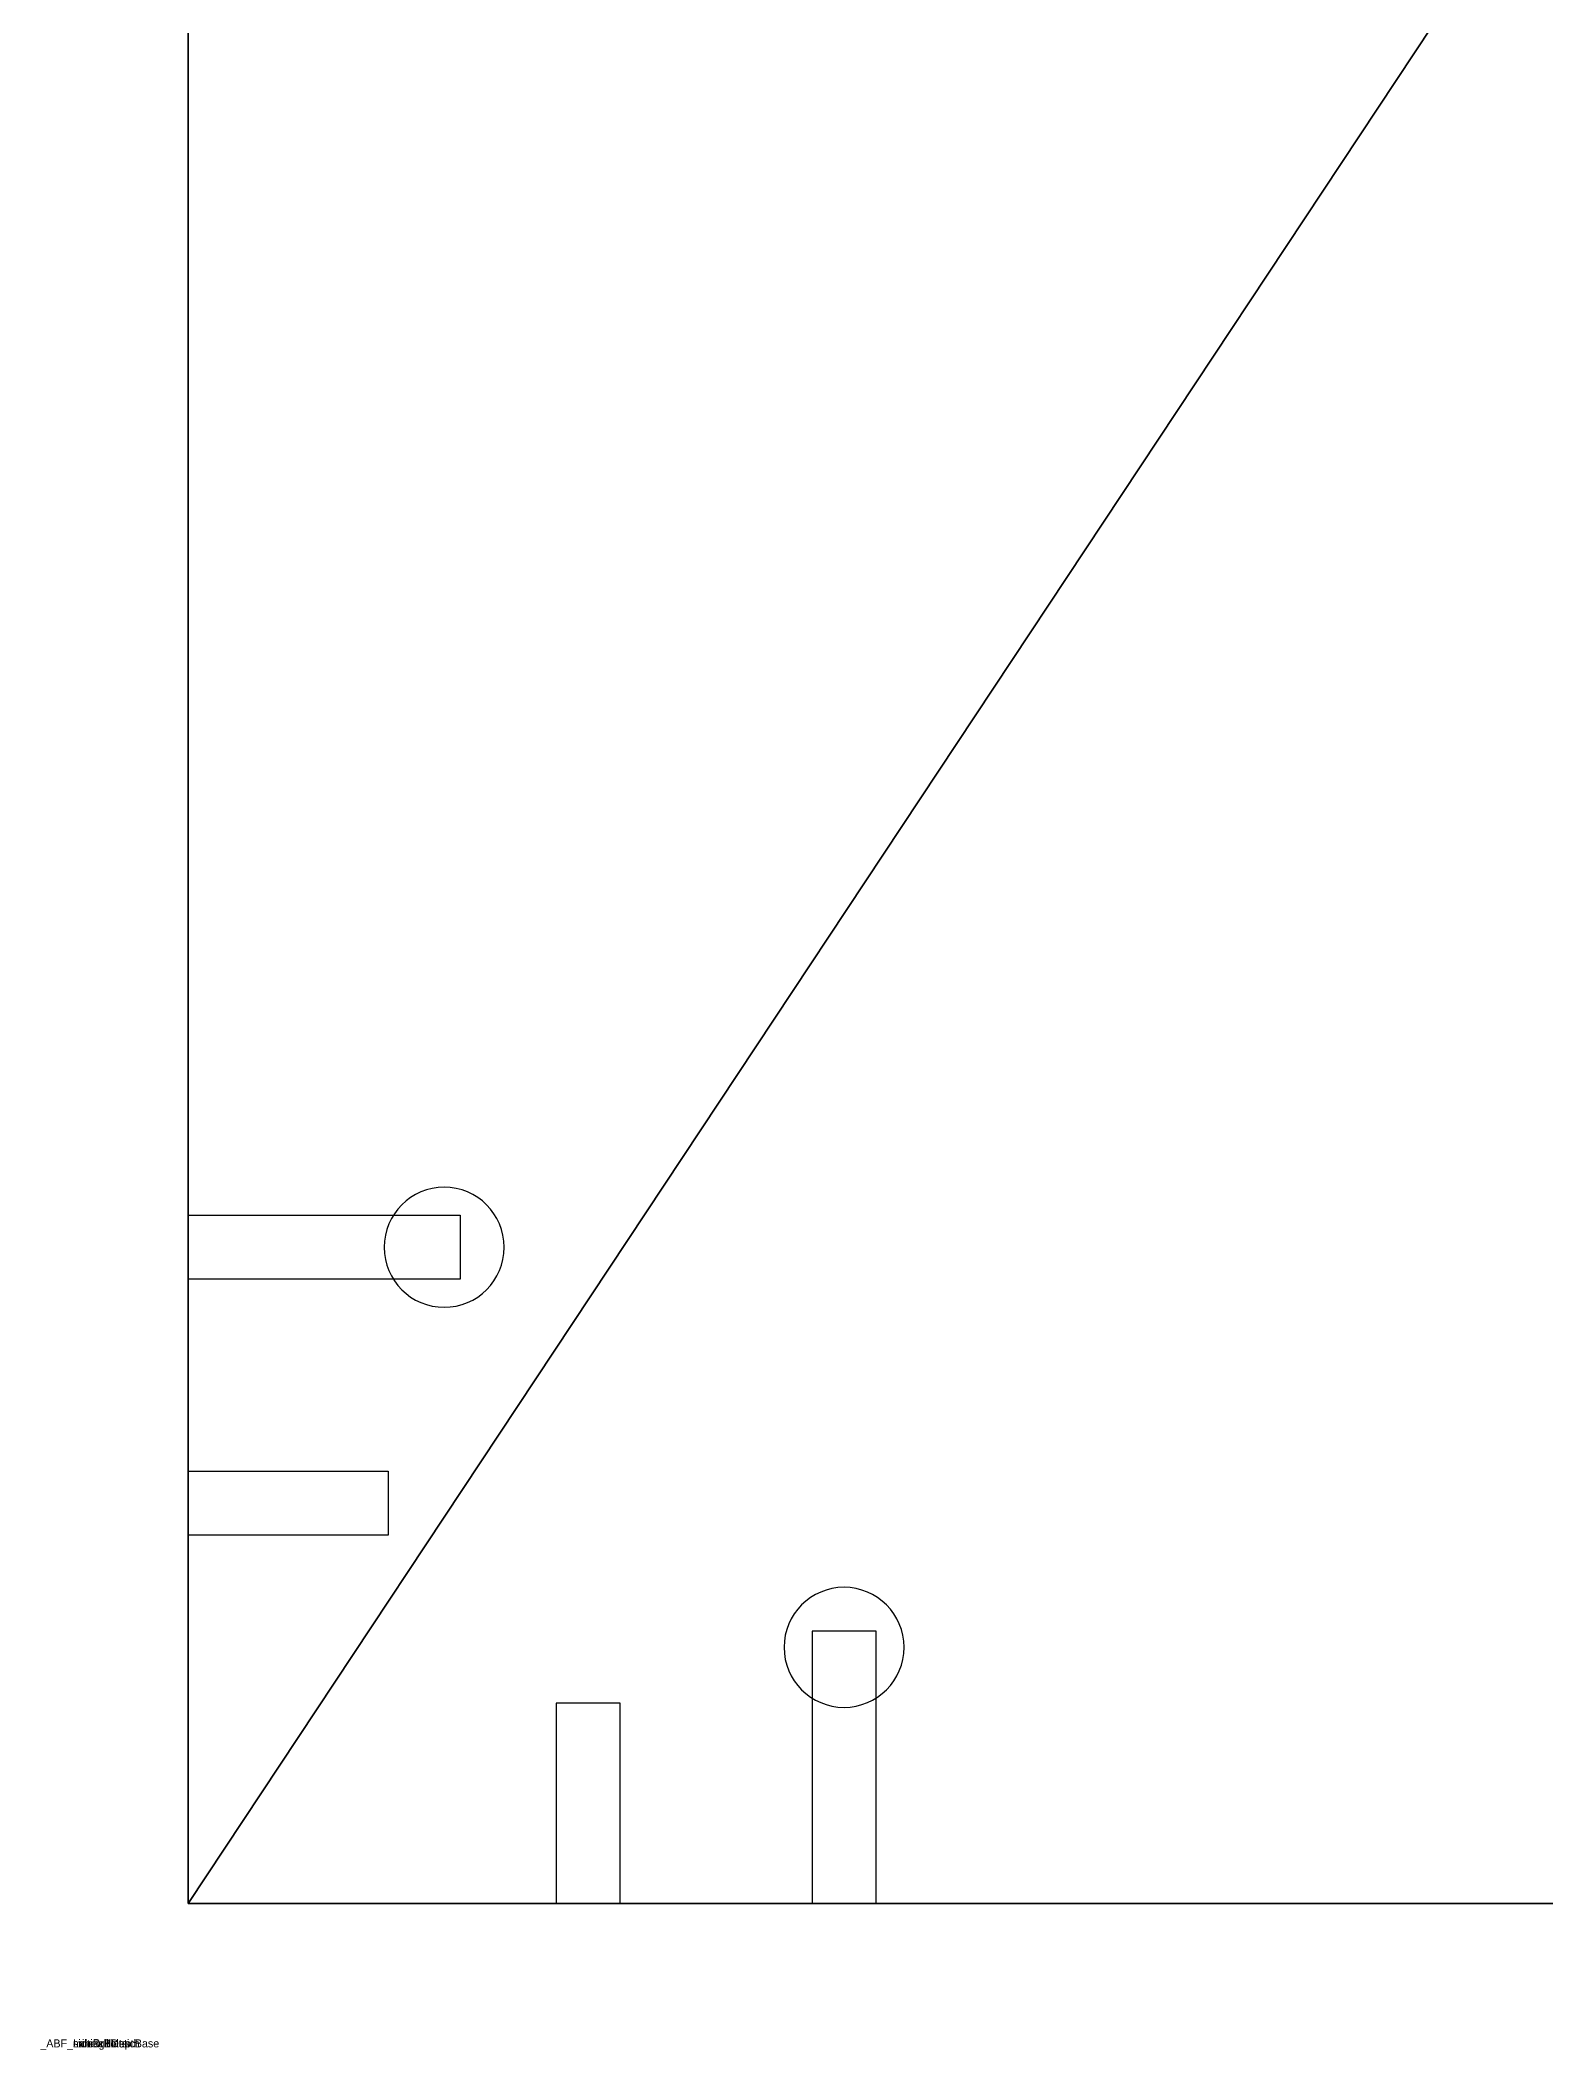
# Model space of a CAD drawing. Header units: millimetres. Extents: x -3498 to 36, y -676 to 1664.
# Drawn here: x -3497.5 to -3309.3, y -18.3 to 232.9 of the extents above; entities that cross this region are included whole.
import ezdxf

# ---------------------------------------------------------------- set-up
doc = ezdxf.new("R2010")
doc.units = ezdxf.units.MM
doc.header["$LTSCALE"] = 25.4
doc.layers.get('0').update_dxf_attribs({"true_color": 0xffffff})
for name, color, linetype, true_color in [('ABF-DSIDE-8', 32, 'Continuous', 0xcc5400), ('ABF_cuttingLines', 134, 'Continuous', 0x009987), ('ABF_Label', 36, 'Continuous', 0x664400), ('DEPTH11_5-$83204', 56, 'Continuous', 0x808014)]:
    doc.layers.add(name, color=color, linetype=linetype, true_color=true_color)

# ---------------------------------------------------------------- blocks, each defined once
blk = doc.blocks.new('Group55#1')
blk = doc.blocks.new('Group59#1')
blk = doc.blocks.new('Group63#1')
blk = doc.blocks.new('Group67#1')
blk = doc.blocks.new('Group71#1')
blk = doc.blocks.new('Group90#1')
blk = doc.blocks.new('Group92#1')
blk = doc.blocks.new('Group93#1')
blk = doc.blocks.new('Group94#1')
blk = doc.blocks.new('Group96#1')
blk = doc.blocks.new('Group97#1')
blk = doc.blocks.new('Group98#1')
blk = doc.blocks.new('Group100#1')
blk = doc.blocks.new('Group101#1')
blk = doc.blocks.new('Group102#1')
at = {"layer": 'DEPTH11_5-$83204', "color": 0}
blk.add_circle((-32, 32), 7.5, dxfattribs=at)
blk = doc.blocks.new('Group104#1')
at = {"layer": 'ABF-DSIDE-8', "color": 0, "extrusion": (0, 1, 0)}
for centre in [(32, -9), (0, -9)]:
    blk.add_circle(centre, 4, dxfattribs=at)
blk = doc.blocks.new('Group105#1')
at = {"layer": 'ABF-DSIDE-8', "color": 0}
for points in [[(-36, 0, 0), (-36, 34, 0), (-28, 34, 0), (-28, 0, 0), (-36, 0, 0)], [(-4, 0, 0), (-4, 25, 0), (4, 25, 0), (4, 0, 0), (-4, 0, 0)]]:
    blk.add_polyline3d(points, close=True, dxfattribs=at)
blk = doc.blocks.new('Group106#1')
blk = doc.blocks.new('Group108#1')
blk = doc.blocks.new('Group109#1')
blk = doc.blocks.new('Group110#1')
blk = doc.blocks.new('Group112#1')
blk = doc.blocks.new('Group113#1')
blk = doc.blocks.new('Group114#1')
blk = doc.blocks.new('Group116#1')
blk = doc.blocks.new('Group117#1')
blk = doc.blocks.new('Group118#1')
at = {"layer": 'DEPTH11_5-$83204', "color": 0}
blk.add_circle((-32, 32), 7.5, dxfattribs=at)
blk = doc.blocks.new('Group120#1')
at = {"layer": 'ABF-DSIDE-8', "color": 0, "extrusion": (-1, 0, 0)}
for centre in [(-32, -9), (0, -9)]:
    blk.add_circle(centre, 4, dxfattribs=at)
blk = doc.blocks.new('Group121#1')
at = {"layer": 'ABF-DSIDE-8', "color": 0}
for points in [[(0, 36, 0), (-34, 36, 0), (-34, 28, 0), (0, 28, 0), (0, 36, 0)], [(0, 4, 0), (-25, 4, 0), (-25, -4, 0), (0, -4, 0), (0, 4, 0)]]:
    blk.add_polyline3d(points, close=True, dxfattribs=at)
blk = doc.blocks.new('Group122#1')
blk = doc.blocks.new('Group124#1')
blk = doc.blocks.new('Group125#1')
blk = doc.blocks.new('Group126#1')
blk = doc.blocks.new('Group128#1')
blk = doc.blocks.new('Group129#1')
blk = doc.blocks.new('Group130#1')
blk = doc.blocks.new('Group132#1')
blk = doc.blocks.new('Group133#1')
blk = doc.blocks.new('Group134#1')
blk = doc.blocks.new('Group136#1')
blk = doc.blocks.new('Group137#1')
blk = doc.blocks.new('Group138#1')
blk = doc.blocks.new('Group140#1')
blk = doc.blocks.new('Group141#1')
blk = doc.blocks.new('Group142#1')
blk = doc.blocks.new('Group144#1')
blk = doc.blocks.new('Group145#1')
blk = doc.blocks.new('Group146#1')
blk = doc.blocks.new('Group148#1')
blk = doc.blocks.new('Group149#1')
blk = doc.blocks.new('Group171#1')
blk = doc.blocks.new('Group175#1')
blk = doc.blocks.new('Group179#1')
blk = doc.blocks.new('Group203#1')
blk = doc.blocks.new('Group225#1')
at = {"layer": 'ABF_cuttingLines', "color": 0}
blk.add_polyline3d([(18.5, 18, 0), (1121.5, 18, 0), (1121.5, 1682, 0), (18.5, 1682, 0), (18.5, 18, 0)], close=True, dxfattribs=at)
blk = doc.blocks.new('___#18')
at = {"layer": 'ABF_cuttingLines', "color": 0}
for p, q in [((18.5, 18, 18), (18.5, 1682, 18)), ((18.5, 18), (18.5, 1682)), ((18.5, 18, 18), (18.5, 1682, 18)), ((18.5, 18), (18.5, 1682)), ((1121.5, 18, 18), (18.5, 18, 18)), ((1121.5, 18), (18.5, 18)), ((1121.5, 18, 18), (18.5, 18, 18)), ((18.5, 18, 18), (18.5, 18)), ((1121.5, 18), (18.5, 18)), ((18.5, 18, 18), (18.5, 18))]:
    blk.add_line(p, q, dxfattribs=at)
at = {"color": 0, "extrusion": (0, 0, -1)}
ref = blk.add_blockref('Group92#1', (-1071.5, 1682), dxfattribs=at)
ref.add_attrib('Skp_GroupInstanceName', '_ABF_sideDrill', (0, 0), dxfattribs={"height": 1})
ref = blk.add_blockref('Group93#1', (-1071.5, 1682), dxfattribs=at)
ref.add_attrib('Skp_GroupInstanceName', '_ABF_sideDrillDepth', (0, 0), dxfattribs={"height": 1})
ref = blk.add_blockref('Group96#1', (-570, 1682), dxfattribs=at)
ref.add_attrib('Skp_GroupInstanceName', '_ABF_sideDrill', (0, 0), dxfattribs={"height": 1})
ref = blk.add_blockref('Group97#1', (-570, 1682), dxfattribs=at)
ref.add_attrib('Skp_GroupInstanceName', '_ABF_sideDrillDepth', (0, 0), dxfattribs={"height": 1})
ref = blk.add_blockref('Group100#1', (-68.5, 1682), dxfattribs=at)
ref.add_attrib('Skp_GroupInstanceName', '_ABF_sideDrill', (0, 0), dxfattribs={"height": 1})
ref = blk.add_blockref('Group101#1', (-68.5, 1682), dxfattribs=at)
ref.add_attrib('Skp_GroupInstanceName', '_ABF_sideDrillDepth', (0, 0), dxfattribs={"height": 1})
ref = blk.add_blockref('Group90#1', (-1071.5, 1682), dxfattribs=at)
ref.add_attrib('Skp_GroupInstanceName', '_ABF_minifixBolts', (0, 0), dxfattribs={"height": 1})
ref = blk.add_blockref('Group94#1', (-570, 1682), dxfattribs=at)
ref.add_attrib('Skp_GroupInstanceName', '_ABF_minifixBolts', (0, 0), dxfattribs={"height": 1})
ref = blk.add_blockref('Group98#1', (-68.5, 1682), dxfattribs=at)
ref.add_attrib('Skp_GroupInstanceName', '_ABF_minifixBolts', (0, 0), dxfattribs={"height": 1})
ref = blk.add_blockref('Group55#1', (-579, 1632, -18), dxfattribs=at)
ref.add_attrib('Skp_GroupInstanceName', '_ABF_minifixPlasticBase', (0, 0), dxfattribs={"height": 1})
ref = blk.add_blockref('Group124#1', (-1121.5, 1632), dxfattribs=at)
ref.add_attrib('Skp_GroupInstanceName', '_ABF_sideDrill', (0, 0), dxfattribs={"height": 1})
ref = blk.add_blockref('Group125#1', (-1121.5, 1632), dxfattribs=at)
ref.add_attrib('Skp_GroupInstanceName', '_ABF_sideDrillDepth', (0, 0), dxfattribs={"height": 1})
ref = blk.add_blockref('Group122#1', (-1121.5, 1632), dxfattribs=at)
ref.add_attrib('Skp_GroupInstanceName', '_ABF_minifixBolts', (0, 0), dxfattribs={"height": 1})
ref = blk.add_blockref('Group171#1', (-1084.5, 1522, -18), dxfattribs=at)
ref.add_attrib('Skp_GroupInstanceName', '_ABF_minifixPlasticBase', (0, 0), dxfattribs={"height": 1})
ref = blk.add_blockref('Group175#1', (-850.25, 1522, -18), dxfattribs=at)
ref.add_attrib('Skp_GroupInstanceName', '_ABF_minifixPlasticBase', (0, 0), dxfattribs={"height": 1})
ref = blk.add_blockref('Group179#1', (-616, 1522, -18), dxfattribs=at)
ref.add_attrib('Skp_GroupInstanceName', '_ABF_minifixPlasticBase', (0, 0), dxfattribs={"height": 1})
ref = blk.add_blockref('Group71#1', (-579, 1282, -18), dxfattribs=at)
ref.add_attrib('Skp_GroupInstanceName', '_ABF_minifixPlasticBase', (0, 0), dxfattribs={"height": 1})
ref = blk.add_blockref('Group136#1', (-1121.5, 1282), dxfattribs=at)
ref.add_attrib('Skp_GroupInstanceName', '_ABF_sideDrill', (0, 0), dxfattribs={"height": 1})
ref = blk.add_blockref('Group137#1', (-1121.5, 1282), dxfattribs=at)
ref.add_attrib('Skp_GroupInstanceName', '_ABF_sideDrillDepth', (0, 0), dxfattribs={"height": 1})
ref = blk.add_blockref('Group144#1', (-18.5, 1282), dxfattribs=at)
ref.add_attrib('Skp_GroupInstanceName', '_ABF_sideDrill', (0, 0), dxfattribs={"height": 1})
ref = blk.add_blockref('Group145#1', (-18.5, 1282), dxfattribs=at)
ref.add_attrib('Skp_GroupInstanceName', '_ABF_sideDrillDepth', (0, 0), dxfattribs={"height": 1})
ref = blk.add_blockref('Group134#1', (-1121.5, 1282), dxfattribs=at)
ref.add_attrib('Skp_GroupInstanceName', '_ABF_minifixBolts', (0, 0), dxfattribs={"height": 1})
ref = blk.add_blockref('Group142#1', (-18.5, 1282), dxfattribs=at)
ref.add_attrib('Skp_GroupInstanceName', '_ABF_minifixBolts', (0, 0), dxfattribs={"height": 1})
ref = blk.add_blockref('Group130#1', (-18.5, 850), dxfattribs=at)
ref.add_attrib('Skp_GroupInstanceName', '_ABF_minifixBolts', (0, 0), dxfattribs={"height": 1})
ref = blk.add_blockref('Group67#1', (-579, 850, -18), dxfattribs=at)
ref.add_attrib('Skp_GroupInstanceName', '_ABF_minifixPlasticBase', (0, 0), dxfattribs={"height": 1})
ref = blk.add_blockref('Group132#1', (-18.5, 850), dxfattribs=at)
ref.add_attrib('Skp_GroupInstanceName', '_ABF_sideDrill', (0, 0), dxfattribs={"height": 1})
ref = blk.add_blockref('Group133#1', (-18.5, 850), dxfattribs=at)
ref.add_attrib('Skp_GroupInstanceName', '_ABF_sideDrillDepth', (0, 0), dxfattribs={"height": 1})
ref = blk.add_blockref('Group128#1', (-1121.5, 850), dxfattribs=at)
ref.add_attrib('Skp_GroupInstanceName', '_ABF_sideDrill', (0, 0), dxfattribs={"height": 1})
ref = blk.add_blockref('Group129#1', (-1121.5, 850), dxfattribs=at)
ref.add_attrib('Skp_GroupInstanceName', '_ABF_sideDrillDepth', (0, 0), dxfattribs={"height": 1})
ref = blk.add_blockref('Group126#1', (-1121.5, 850), dxfattribs=at)
ref.add_attrib('Skp_GroupInstanceName', '_ABF_minifixBolts', (0, 0), dxfattribs={"height": 1})
ref = blk.add_blockref('Group138#1', (-1121.5, 418), dxfattribs=at)
ref.add_attrib('Skp_GroupInstanceName', '_ABF_minifixBolts', (0, 0), dxfattribs={"height": 1})
ref = blk.add_blockref('Group146#1', (-18.5, 418), dxfattribs=at)
ref.add_attrib('Skp_GroupInstanceName', '_ABF_minifixBolts', (0, 0), dxfattribs={"height": 1})
ref = blk.add_blockref('Group63#1', (-579, 418, -18), dxfattribs=at)
ref.add_attrib('Skp_GroupInstanceName', '_ABF_minifixPlasticBase', (0, 0), dxfattribs={"height": 1})
ref = blk.add_blockref('Group140#1', (-1121.5, 418), dxfattribs=at)
ref.add_attrib('Skp_GroupInstanceName', '_ABF_sideDrill', (0, 0), dxfattribs={"height": 1})
ref = blk.add_blockref('Group141#1', (-1121.5, 418), dxfattribs=at)
ref.add_attrib('Skp_GroupInstanceName', '_ABF_sideDrillDepth', (0, 0), dxfattribs={"height": 1})
ref = blk.add_blockref('Group148#1', (-18.5, 418), dxfattribs=at)
ref.add_attrib('Skp_GroupInstanceName', '_ABF_sideDrill', (0, 0), dxfattribs={"height": 1})
ref = blk.add_blockref('Group149#1', (-18.5, 418), dxfattribs=at)
ref.add_attrib('Skp_GroupInstanceName', '_ABF_sideDrillDepth', (0, 0), dxfattribs={"height": 1})
ref = blk.add_blockref('Group114#1', (-1121.5, 68), dxfattribs=at)
ref.add_attrib('Skp_GroupInstanceName', '_ABF_minifixBolts', (0, 0), dxfattribs={"height": 1})
ref = blk.add_blockref('Group118#1', (-18.5, 68), dxfattribs=at)
ref.add_attrib('Skp_GroupInstanceName', '_ABF_minifixBolts', (0, 0), dxfattribs={"height": 1})
ref = blk.add_blockref('Group59#1', (-579, 68, -18), dxfattribs=at)
ref.add_attrib('Skp_GroupInstanceName', '_ABF_minifixPlasticBase', (0, 0), dxfattribs={"height": 1})
ref = blk.add_blockref('Group116#1', (-1121.5, 68), dxfattribs=at)
ref.add_attrib('Skp_GroupInstanceName', '_ABF_sideDrill', (0, 0), dxfattribs={"height": 1})
ref = blk.add_blockref('Group117#1', (-1121.5, 68), dxfattribs=at)
ref.add_attrib('Skp_GroupInstanceName', '_ABF_sideDrillDepth', (0, 0), dxfattribs={"height": 1})
ref = blk.add_blockref('Group120#1', (-18.5, 68), dxfattribs=at)
ref.add_attrib('Skp_GroupInstanceName', '_ABF_sideDrill', (0, 0), dxfattribs={"height": 1})
ref = blk.add_blockref('Group121#1', (-18.5, 68), dxfattribs=at)
ref.add_attrib('Skp_GroupInstanceName', '_ABF_sideDrillDepth', (0, 0), dxfattribs={"height": 1})
ref = blk.add_blockref('Group102#1', (-68.5, 18), dxfattribs=at)
ref.add_attrib('Skp_GroupInstanceName', '_ABF_minifixBolts', (0, 0), dxfattribs={"height": 1})
ref = blk.add_blockref('Group106#1', (-570, 18), dxfattribs=at)
ref.add_attrib('Skp_GroupInstanceName', '_ABF_minifixBolts', (0, 0), dxfattribs={"height": 1})
ref = blk.add_blockref('Group110#1', (-1071.5, 18), dxfattribs=at)
ref.add_attrib('Skp_GroupInstanceName', '_ABF_minifixBolts', (0, 0), dxfattribs={"height": 1})
ref = blk.add_blockref('Group105#1', (-68.5, 18), dxfattribs=at)
ref.add_attrib('Skp_GroupInstanceName', '_ABF_sideDrillDepth', (0, 0), dxfattribs={"height": 1})
ref = blk.add_blockref('Group109#1', (-570, 18), dxfattribs=at)
ref.add_attrib('Skp_GroupInstanceName', '_ABF_sideDrillDepth', (0, 0), dxfattribs={"height": 1})
ref = blk.add_blockref('Group113#1', (-1071.5, 18), dxfattribs=at)
ref.add_attrib('Skp_GroupInstanceName', '_ABF_sideDrillDepth', (0, 0), dxfattribs={"height": 1})
ref = blk.add_blockref('Group104#1', (-68.5, 18), dxfattribs=at)
ref.add_attrib('Skp_GroupInstanceName', '_ABF_sideDrill', (0, 0), dxfattribs={"height": 1})
ref = blk.add_blockref('Group108#1', (-570, 18), dxfattribs=at)
ref.add_attrib('Skp_GroupInstanceName', '_ABF_sideDrill', (0, 0), dxfattribs={"height": 1})
ref = blk.add_blockref('Group112#1', (-1071.5, 18), dxfattribs=at)
ref.add_attrib('Skp_GroupInstanceName', '_ABF_sideDrill', (0, 0), dxfattribs={"height": 1})
at = {"layer": 'ABF_cuttingLines', "color": 0}
ref = blk.add_blockref('Group225#1', (0, 0, 18), dxfattribs=at)
ref.add_attrib('Skp_GroupInstanceName', '_ABF_cuttingLines', (0, 0), dxfattribs={"layer": '0', "height": 1})
at = {"layer": 'ABF_Label', "color": 0}
ref = blk.add_blockref('Group203#1', (570, 850, 18), dxfattribs=dict(at, xscale=1.574803149606299, yscale=1.574803149606299, rotation=90))
ref.add_attrib('Skp_GroupInstanceName', '_ABF_Label', (0, 0), dxfattribs={"layer": '0', "height": 1})
at = {"color": 7, "true_color": 0xffffff}
mesh = blk.add_polyface(dxfattribs=at)
corners = [(1121.5, 18, 18), (18.5, 1682, 18), (18.5, 18, 18), (1121.5, 1682, 18)]
mesh.append_faces([[corners[k] for k in face] for face in [(0, 1, 2), (1, 0, 3)]], dxfattribs={"vtx0": -1, "color": 7})
at = {"color": 0}
mesh = blk.add_polyface(dxfattribs=at)
corners = [(1121.5, 1682), (18.5, 18), (18.5, 1682), (1121.5, 18)]
mesh.append_faces([[corners[k] for k in face] for face in [(0, 1, 2), (1, 0, 3)]], dxfattribs={"vtx0": -1, "color": 0})
mesh = blk.add_polyface(dxfattribs=at)
corners = [(18.5, 1682, 18), (18.5, 18), (18.5, 18, 18), (18.5, 1682)]
mesh.append_faces([[corners[k] for k in face] for face in [(0, 1, 2), (1, 0, 3)]], dxfattribs={"vtx0": -1, "color": 0})
mesh = blk.add_polyface(dxfattribs=at)
corners = [(1121.5, 18, 18), (18.5, 18), (1121.5, 18), (18.5, 18, 18)]
mesh.append_faces([[corners[k] for k in face] for face in [(0, 1, 2), (1, 0, 3)]], dxfattribs={"vtx0": -1, "color": 0})
blk = doc.blocks.new('THICKNESS_18')
at = {"color": 0}
blk.add_blockref('___#18', (-3497.5, -18), dxfattribs=at)

msp = doc.modelspace()

# ---------------------------------------------------------------- block references
at = {"color": 0}
msp.add_blockref('THICKNESS_18', (0, 0), dxfattribs=at)

doc.saveas('drawing.dxf')
